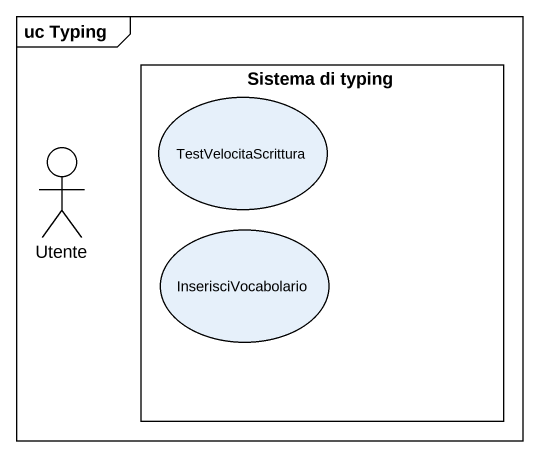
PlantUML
@startuml
mainframe uc Typing
rectangle "Sistema di typing" as Sistema_di_typing {
  usecase TestVelocitaScrittura
  usecase InserisciVocabolario
}
actor Utente
@enduml
